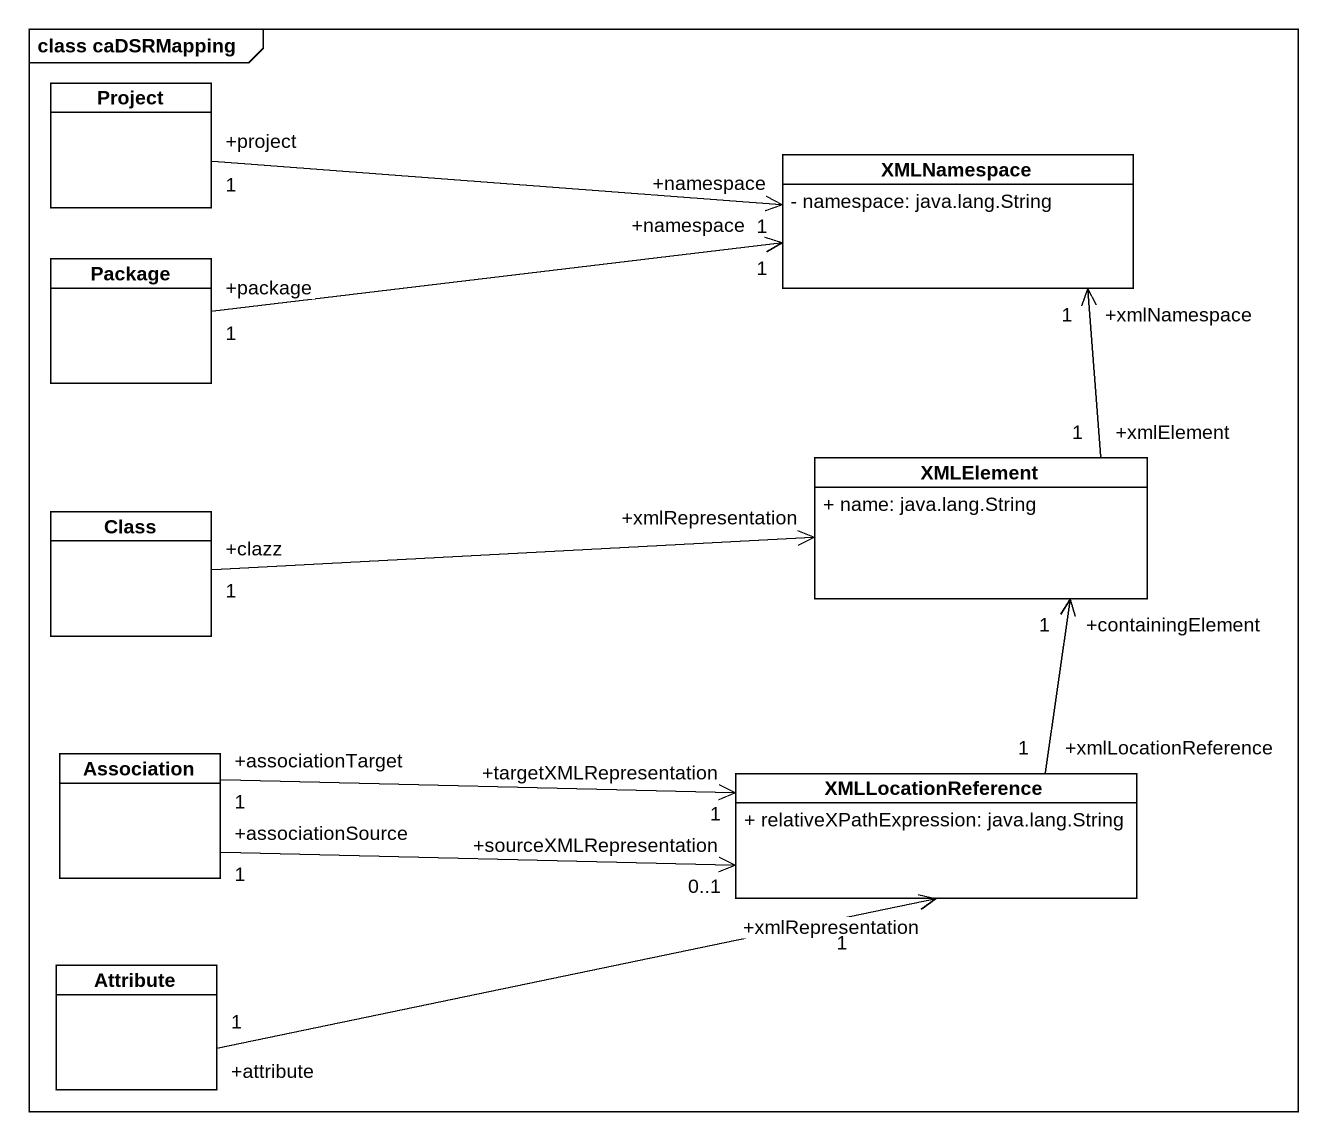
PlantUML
@startuml
mainframe class caDSRMapping
hide circle
hide empty members
skinparam classAttributeIconSize 0
class Project
class XMLNamespace {
  - namespace: java.lang.String
}
class "Package" as Package_
class XMLElement {
  + name: java.lang.String
}
class "Class" as Class_
class Association
class XMLLocationReference {
  + relativeXPathExpression: java.lang.String
}
class Attribute
Project "+project\n1" -right-> "+namespace\n1" XMLNamespace
Package_ "+package\n1" -right-> "+namespace\n1" XMLNamespace
XMLElement "+xmlElement\n1" -up-> "+xmlNamespace\n1" XMLNamespace
Class_ "+clazz\n1" -right-> "+xmlRepresentation" XMLElement
Association "+associationSource\n1" -right-> "+sourceXMLRepresentation\n0..1" XMLLocationReference
Association "+associationTarget\n1" -right-> "+targetXMLRepresentation\n1" XMLLocationReference
XMLLocationReference "+xmlLocationReference\n1" -up-> "+containingElement\n1" XMLElement
Attribute "+attribute\n1" -right-> "+xmlRepresentation\n1" XMLLocationReference
@enduml
